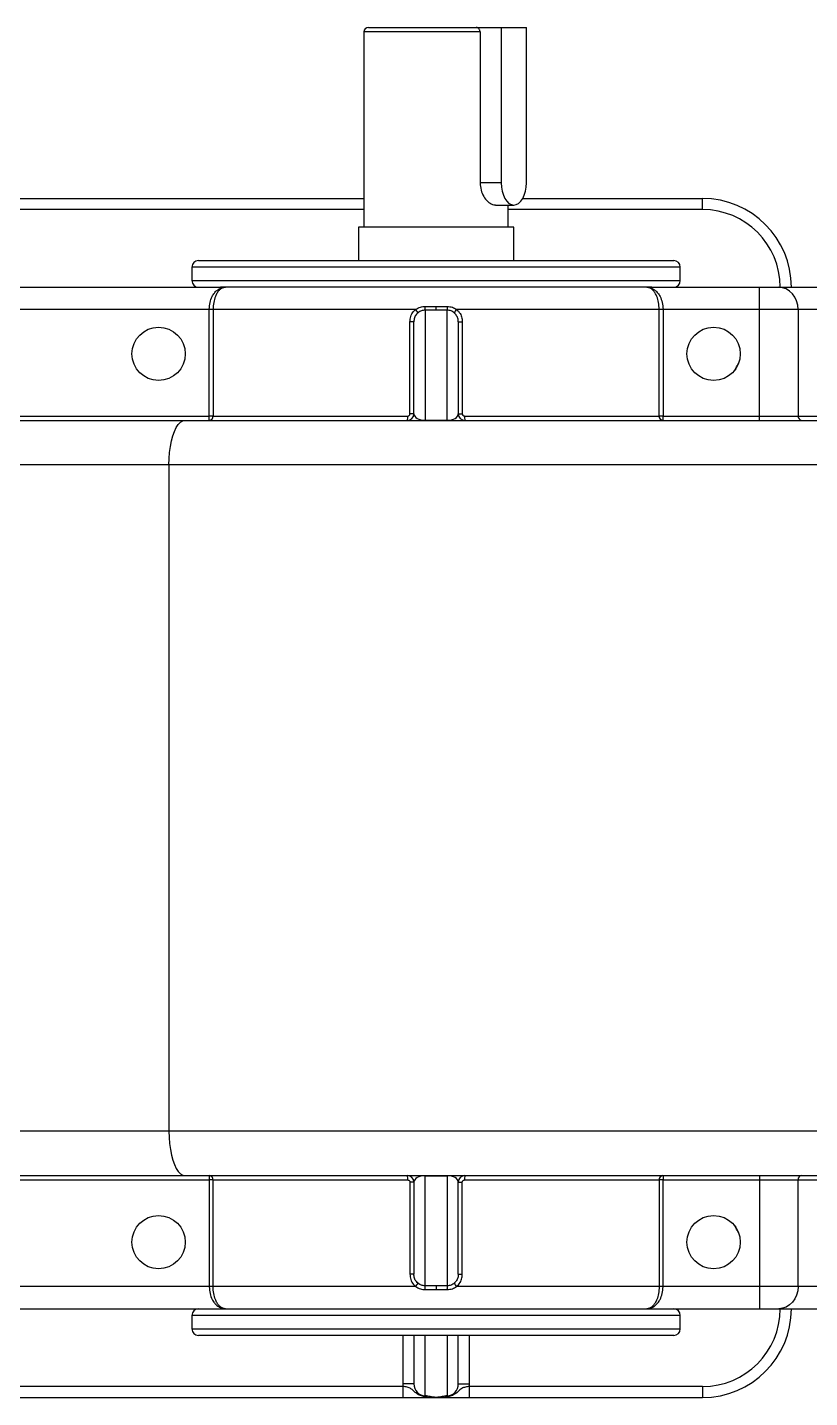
# Model space of a CAD drawing. Header units: millimetres. Extents: x 15 to 1184, y 5 to 836.
# Drawn here: x 413.8 to 484.2, y 590 to 713.4 of the extents above; entities that cross this region are included whole.
import ezdxf

# ---------------------------------------------------------------- set-up
doc = ezdxf.new("R2010")
doc.units = ezdxf.units.MM

msp = doc.modelspace()

# ---------------------------------------------------------------- linework, layer by layer
at = {"color": 7, "linetype": 'Continuous', "lineweight": 25}
for p, q in [((444.48, 713.4), (454.19, 713.4)), ((454.19, 713.4), (456.44, 713.4)), ((456.44, 713.4), (456.44, 699.4)), ((456.44, 713.4), (458.71, 713.4)), ((458.71, 699.4), (458.71, 713.4)), ((444.08, 713), (444.08, 695.4)), ((454.54, 713), (444.08, 713)), ((454.54, 713), (454.54, 699.4)), ((456.44, 699.4), (454.54, 699.4)), ((390.57, 698), (444.08, 698)), ((455.93, 697.4), (457.58, 697.4)), ((457.08, 695.4), (457.08, 697.4)), ((458.39, 698), (474.58, 698)), ((474.58, 697), (474.58, 698)), ((444.08, 697), (390.57, 697)), ((474.58, 697), (457.08, 697)), ((443.58, 695.4), (443.58, 692.4)), ((457.58, 695.4), (443.58, 695.4)), ((457.58, 692.4), (457.58, 695.4)), ((429.18, 692.4), (471.98, 692.4)), ((428.58, 691.8), (428.58, 690.6)), ((472.58, 691.8), (428.58, 691.8)), ((472.58, 690.6), (472.58, 691.8)), ((403.63, 690), (431.17, 690)), ((428.58, 690.6), (441.13, 690.6)), ((441.39, 690), (431.17, 690)), ((441.13, 690.6), (472.58, 690.6)), ((470, 690), (441.39, 690)), ((470, 690), (479.72, 690)), ((479.72, 688), (479.72, 690)), ((479.72, 690), (481.45, 690)), ((481.45, 690), (484.92, 690)), ((430.15, 688), (404.5, 688)), ((430.49, 688), (430.15, 688)), ((430.15, 678.4), (430.15, 688)), ((448.73, 688), (430.49, 688)), ((430.49, 688), (430.49, 678.4)), ((449.58, 687.93), (449.58, 678.02)), ((450.58, 687.93), (449.58, 687.93)), ((450.58, 687.93), (450.58, 688.26)), ((451.58, 687.93), (450.58, 687.93)), ((451.58, 678.02), (451.58, 687.93)), ((470.67, 688), (452.43, 688)), ((470.67, 678.4), (470.67, 688)), ((471.02, 688), (470.67, 688)), ((471.02, 688), (471.02, 678.4)), ((479.72, 688), (471.02, 688)), ((479.72, 678.4), (479.72, 688)), ((483.19, 688), (479.72, 688)), ((483.19, 688), (483.19, 678.4)), ((486.07, 688), (483.19, 688)), ((448.58, 686.89), (448.22, 686.89)), ((448.22, 678.6), (448.22, 686.89)), ((448.58, 678.6), (448.58, 686.89)), ((452.58, 686.89), (452.58, 678.6)), ((452.58, 686.89), (452.94, 686.89)), ((452.94, 686.89), (452.94, 678.6)), ((338.24, 678), (427.95, 678)), ((404.5, 678.4), (430.15, 678.4)), ((427.95, 678), (513.43, 678)), ((430.15, 678), (430.15, 678.4)), ((430.49, 678.4), (430.15, 678.4)), ((430.49, 678.4), (448.03, 678.4)), ((448.58, 678.6), (448.22, 678.6)), ((449.58, 678.02), (449.58, 678)), ((449.58, 678.02), (451.58, 678.02)), ((451.58, 678.02), (451.58, 678)), ((452.58, 678.6), (452.94, 678.6)), ((453.14, 678.4), (470.67, 678.4)), ((471.02, 678.4), (470.67, 678.4)), ((471.02, 678), (471.02, 678.4)), ((471.02, 678.4), (479.72, 678.4)), ((479.72, 678), (479.72, 678.4)), ((479.72, 678.4), (483.19, 678.4)), ((483.19, 678.4), (486.07, 678.4)), ((426.51, 674), (336.8, 674)), ((517.44, 674), (426.51, 674)), ((426.51, 674), (426.51, 614)), ((426.51, 614), (336.8, 614)), ((517.44, 614), (426.51, 614)), ((338.24, 610), (427.95, 610)), ((404.5, 609.6), (430.15, 609.6)), ((427.95, 610), (513.43, 610)), ((430.15, 610), (430.15, 609.6)), ((430.49, 609.6), (430.15, 609.6)), ((430.15, 609.6), (430.15, 600)), ((430.49, 609.6), (448.03, 609.6)), ((430.49, 600), (430.49, 609.6)), ((449.58, 609.98), (449.58, 610)), ((449.58, 609.98), (451.58, 609.98)), ((449.58, 600.07), (449.58, 609.98)), ((451.58, 609.98), (451.58, 610)), ((451.58, 609.98), (451.58, 600.07)), ((453.14, 609.6), (470.67, 609.6)), ((470.67, 609.6), (470.67, 600)), ((471.02, 609.6), (470.67, 609.6)), ((471.02, 610), (471.02, 609.6)), ((471.02, 609.6), (479.72, 609.6)), ((471.02, 600), (471.02, 609.6)), ((479.72, 610), (479.72, 609.6)), ((479.72, 609.6), (483.19, 609.6)), ((479.72, 609.6), (479.72, 600)), ((483.19, 600), (483.19, 609.6)), ((483.19, 609.6), (486.07, 609.6)), ((448.58, 609.4), (448.22, 609.4)), ((448.22, 609.4), (448.22, 601.11)), ((448.58, 609.4), (448.58, 601.11)), ((452.58, 601.11), (452.58, 609.4)), ((452.58, 609.4), (452.94, 609.4)), ((452.94, 601.11), (452.94, 609.4)), ((448.58, 601.11), (448.22, 601.11)), ((452.58, 601.11), (452.94, 601.11)), ((430.15, 600), (404.5, 600)), ((430.49, 600), (430.15, 600)), ((448.73, 600), (430.49, 600)), ((450.58, 600.07), (449.58, 600.07)), ((451.58, 600.07), (450.58, 600.07)), ((450.58, 600.07), (450.58, 599.74)), ((470.67, 600), (452.43, 600)), ((471.02, 600), (470.67, 600)), ((479.72, 600), (471.02, 600)), ((479.72, 600), (479.72, 598)), ((483.19, 600), (479.72, 600)), ((486.07, 600), (483.19, 600)), ((403.63, 598), (431.17, 598)), ((428.58, 597.4), (428.58, 596.2)), ((450.58, 597.4), (428.58, 597.4)), ((431.17, 598), (450.58, 598)), ((450.58, 598), (470, 598)), ((472.58, 597.4), (450.58, 597.4)), ((470, 598), (479.72, 598)), ((472.58, 596.2), (472.58, 597.4)), ((479.72, 598), (481.45, 598)), ((481.45, 598), (484.92, 598)), ((428.58, 596.2), (472.58, 596.2)), ((471.98, 595.6), (429.18, 595.6)), ((447.58, 595.6), (447.58, 591.24)), ((448.58, 595.6), (448.58, 591.24)), ((449.58, 590.17), (449.58, 595.6)), ((451.58, 595.6), (451.58, 590.17)), ((452.58, 591.24), (452.58, 595.6)), ((453.58, 591.24), (453.58, 595.6)), ((448.58, 591.24), (447.58, 591.24)), ((452.58, 591.24), (453.58, 591.24)), ((447.59, 591), (390.57, 591)), ((390.57, 590), (447.59, 590)), ((447.59, 591), (447.59, 590)), ((453.57, 591), (453.57, 590)), ((474.58, 591), (453.57, 591)), ((453.57, 590), (474.58, 590)), ((474.58, 591), (474.58, 590))]:
    msp.add_line(p, q, dxfattribs=at)
at = {"color": 7, "linetype": 'Continuous', "lineweight": 25, "flags": 128}
for points in [[(456.44, 699.4), (456.47, 699.01), (456.53, 698.64), (456.64, 698.29), (456.78, 697.99), (456.95, 697.74), (457.14, 697.55), (457.36, 697.44), (457.58, 697.4), (457.8, 697.44), (458.01, 697.55), (458.21, 697.74), (458.38, 697.99), (458.52, 698.29), (458.63, 698.64), (458.69, 699.01), (458.71, 699.4)], [(483.19, 688), (483.15, 688.39), (483.05, 688.77), (482.89, 689.11), (482.68, 689.41), (482.42, 689.66), (482.12, 689.85), (481.79, 689.96), (481.45, 690)], [(426.51, 674), (426.53, 674.57), (426.57, 675.13), (426.64, 675.66), (426.74, 676.16), (426.86, 676.62), (427.01, 677.02), (427.17, 677.37), (427.35, 677.64), (427.54, 677.84), (427.75, 677.96), (427.95, 678)], [(426.51, 614), (426.53, 613.43), (426.57, 612.87), (426.64, 612.34), (426.74, 611.84), (426.86, 611.38), (427.01, 610.98), (427.17, 610.64), (427.35, 610.36), (427.54, 610.16), (427.75, 610.04), (427.95, 610)], [(483.19, 600), (483.15, 599.61), (483.05, 599.24), (482.89, 598.89), (482.68, 598.59), (482.42, 598.34), (482.12, 598.15), (481.79, 598.04), (481.45, 598)]]:
    msp.add_lwpolyline(points, dxfattribs=at)
at = {"color": 7, "linetype": 'Continuous', "lineweight": 25}
for centre in [(425.58, 684), (475.58, 684), (425.58, 604), (475.58, 604)]:
    msp.add_circle(centre, 2.4, dxfattribs=at)
for centre, radius, start, end in [((444.48, 713), 0.4, 90, 180), ((474.58, 690), 8, 0, 90), ((474.58, 690), 7, 0, 90), ((429.18, 691.8), 0.6, 90, 180), ((471.98, 691.8), 0.6, 0, 90), ((429.18, 690.6), 0.6, 180, 270), ((471.98, 690.6), 0.6, 270, 0), ((447, 686.49), 2.3, 31.8087, 41.0982), ((446.34, 688.26), 3.26, 354.1489, 0.0259), ((454.82, 688.26), 3.26, 179.9741, 185.8511), ((454.16, 686.49), 2.3, 138.9018, 148.1913), ((474.58, 684.5), 3.5, 324.9214, 341.9485), ((430.12, 678.38), 0.377, 274.1313, 3.6071), ((447.98, 678.6), 0.6, 270, 0), ((447.09, 678.3), 0.939, 341.2791, 6.0406), ((453.18, 678.6), 0.6, 180, 270), ((454.07, 678.3), 0.939, 173.9594, 198.7209), ((471.04, 678.38), 0.377, 176.3929, 265.8687), ((483.56, 678.38), 0.376, 176.1887, 265.5981), ((430.12, 609.62), 0.377, 356.3929, 85.8687), ((447.98, 609.4), 0.6, 0, 90), ((447.09, 609.7), 0.939, 353.9594, 18.7209), ((453.18, 609.4), 0.6, 90, 180), ((454.07, 609.7), 0.939, 161.2791, 186.0406), ((471.04, 609.62), 0.377, 94.1313, 183.6071), ((483.56, 609.63), 0.376, 94.4019, 183.8113), ((474.58, 603.5), 3.5, 18.0515, 35.0786), ((447, 601.51), 2.3, 318.9018, 328.1913), ((446.34, 599.74), 3.26, 359.9741, 5.8511), ((454.82, 599.74), 3.26, 174.1489, 180.0259), ((454.16, 601.51), 2.3, 211.8087, 221.0982), ((429.18, 597.4), 0.6, 90, 180), ((471.98, 597.4), 0.6, 0, 90), ((474.58, 598), 7, 270, 0), ((474.58, 598), 8, 270, 0), ((429.18, 596.2), 0.6, 180, 270), ((471.98, 596.2), 0.6, 270, 0), ((449.59, 590.27), 0.274, 274.711, 326.6867), ((451.57, 590.27), 0.274, 213.3133, 265.289)]:
    msp.add_arc(centre, radius, start, end, dxfattribs=at)
for centre, major_axis, ratio, start_param, end_param in [((449.58, 678.6), (1, 0), 0.579555, 3.141593, 4.712389), ((451.58, 678.6), (1, 0), 0.579555, 4.712389, 6.283185), ((449.58, 609.4), (1, 0), 0.579555, 1.570796, 3.141593), ((451.58, 609.4), (1, 0), 0.579555, 0, 1.570796), ((449.58, 591.24), (0, -2.05), 0.977414, 4.712389, 4.829617), ((449.58, 591.24), (0, 1.07), 0.935628, 1.570796, 3.141593), ((451.58, 591.24), (0, 1.07), 0.935628, 3.141593, 4.712389), ((451.58, 591.24), (0, 2.05), 0.977414, 4.595161, 4.712389)]:
    msp.add_ellipse(centre, major_axis=major_axis, ratio=ratio, start_param=start_param, end_param=end_param, dxfattribs=at)
for points, knots in [([(454.54, 713), (454.54, 713.03), (454.53, 713.1), (454.5, 713.2), (454.43, 713.3), (454.33, 713.38), (454.25, 713.4), (454.2, 713.4), (454.19, 713.4)], [0, 0, 0, 0, 0.121373, 0.320249, 0.522467, 0.732832, 0.953752, 1, 1, 1, 1]), ([(454.54, 699.4), (454.56, 699.18), (454.59, 698.74), (454.86, 698.16), (455.22, 697.7), (455.61, 697.43), (455.84, 697.43), (455.93, 697.42)], [0, 0, 0, 0, 0.207738, 0.41523, 0.629004, 0.847356, 1, 1, 1, 1]), ([(430.15, 688), (430.15, 688.01), (430.15, 688.22), (430.2, 688.64), (430.35, 689.07), (430.53, 689.38), (430.71, 689.62), (430.98, 689.83), (431.28, 689.97), (431.5, 690), (431.61, 690), (431.61, 690)], [0, 0, 0, 0, 0.004303, 0.181346, 0.36011, 0.422463, 0.557042, 0.691816, 0.845207, 0.998707, 1, 1, 1, 1]), ([(431.61, 690), (431.61, 690), (431.52, 690), (431.36, 689.97), (431.13, 689.83), (430.93, 689.62), (430.79, 689.38), (430.65, 689.07), (430.53, 688.64), (430.49, 688.22), (430.49, 688.01), (430.49, 688)], [0, 0, 0, 0, 0.001295, 0.152311, 0.308251, 0.440373, 0.577327, 0.639635, 0.818417, 0.99569, 1, 1, 1, 1]), ([(470.67, 688), (470.67, 688.01), (470.67, 688.22), (470.63, 688.64), (470.51, 689.07), (470.37, 689.38), (470.23, 689.61), (470.03, 689.83), (469.81, 689.97), (469.64, 690), (469.55, 690), (469.55, 690)], [0, 0, 0, 0, 0.00431, 0.181582, 0.360363, 0.42267, 0.554585, 0.691748, 0.842643, 0.998705, 1, 1, 1, 1]), ([(469.55, 690), (469.56, 690), (469.66, 690), (469.88, 689.97), (470.18, 689.83), (470.45, 689.62), (470.63, 689.38), (470.81, 689.07), (470.97, 688.64), (471.02, 688.22), (471.02, 688.01), (471.02, 688)], [0, 0, 0, 0, 0.001293, 0.154793, 0.308184, 0.442958, 0.577537, 0.63989, 0.818654, 0.995697, 1, 1, 1, 1]), ([(448.22, 686.89), (448.24, 687.05), (448.27, 687.38), (448.48, 687.76), (448.66, 687.94), (448.73, 688)], [0, 0, 0, 0, 0.389875, 0.778768, 1, 1, 1, 1]), ([(448.95, 687.7), (448.9, 687.66), (448.76, 687.53), (448.61, 687.25), (448.59, 687.01), (448.58, 686.89)], [0, 0, 0, 0, 0.219959, 0.608026, 1, 1, 1, 1]), ([(448.73, 688), (448.87, 688.08), (449.14, 688.24), (449.45, 688.26), (449.6, 688.27)], [0, 0, 0, 0, 0.5174351, 1, 1, 1, 1]), ([(449.58, 687.93), (449.47, 687.92), (449.24, 687.91), (449.05, 687.77), (448.95, 687.7)], [0, 0, 0, 0, 0.4737498, 1, 1, 1, 1]), ([(449.6, 688.27), (449.86, 688.26), (450.19, 688.26), (450.52, 688.26), (450.58, 688.26)], [0, 0, 0, 0, 0.813699, 1, 1, 1, 1]), ([(450.58, 688.26), (450.85, 688.26), (451.18, 688.26), (451.5, 688.27), (451.56, 688.27)], [0, 0, 0, 0, 0.813699, 1, 1, 1, 1]), ([(451.56, 688.27), (451.73, 688.25), (452.04, 688.23), (452.31, 688.08), (452.43, 688)], [0, 0, 0, 0, 0.522636, 1, 1, 1, 1]), ([(452.21, 687.7), (452.12, 687.77), (451.93, 687.9), (451.7, 687.92), (451.58, 687.93)], [0, 0, 0, 0, 0.4865001, 1, 1, 1, 1]), ([(452.58, 686.89), (452.58, 686.97), (452.56, 687.16), (452.45, 687.45), (452.29, 687.62), (452.21, 687.7)], [0, 0, 0, 0, 0.252318, 0.627972, 1, 1, 1, 1]), ([(452.43, 688), (452.54, 687.89), (452.76, 687.66), (452.92, 687.26), (452.93, 687), (452.94, 686.89)], [0, 0, 0, 0, 0.37392, 0.7494, 1, 1, 1, 1]), ([(448.03, 678.4), (448.04, 678.4), (448.08, 678.4), (448.13, 678.43), (448.18, 678.47), (448.22, 678.53), (448.22, 678.58), (448.22, 678.6)], [0, 0, 0, 0, 0.143965, 0.357417, 0.570887, 0.785058, 1, 1, 1, 1]), ([(452.94, 678.6), (452.94, 678.59), (452.94, 678.55), (452.97, 678.49), (453.01, 678.44), (453.07, 678.41), (453.11, 678.4), (453.14, 678.4)], [0, 0, 0, 0, 0.1385406, 0.354299, 0.5701512, 0.7854762, 1, 1, 1, 1]), ([(448.03, 609.6), (448.04, 609.6), (448.08, 609.6), (448.13, 609.57), (448.18, 609.53), (448.22, 609.47), (448.22, 609.42), (448.22, 609.4)], [0, 0, 0, 0, 0.143965, 0.357417, 0.570887, 0.785058, 1, 1, 1, 1]), ([(452.94, 609.4), (452.94, 609.41), (452.94, 609.45), (452.97, 609.51), (453.01, 609.56), (453.07, 609.59), (453.11, 609.6), (453.14, 609.6)], [0, 0, 0, 0, 0.138541, 0.354299, 0.570151, 0.785476, 1, 1, 1, 1]), ([(448.22, 601.11), (448.24, 600.95), (448.27, 600.62), (448.48, 600.24), (448.66, 600.06), (448.73, 600)], [0, 0, 0, 0, 0.389875, 0.778768, 1, 1, 1, 1]), ([(448.95, 600.3), (448.9, 600.35), (448.76, 600.47), (448.61, 600.75), (448.59, 600.99), (448.58, 601.11)], [0, 0, 0, 0, 0.219959, 0.608026, 1, 1, 1, 1]), ([(452.58, 601.11), (452.58, 601.03), (452.56, 600.84), (452.45, 600.55), (452.29, 600.38), (452.21, 600.3)], [0, 0, 0, 0, 0.252318, 0.627972, 1, 1, 1, 1]), ([(452.43, 600), (452.54, 600.11), (452.76, 600.34), (452.92, 600.74), (452.93, 601.01), (452.94, 601.11)], [0, 0, 0, 0, 0.37392, 0.7494, 1, 1, 1, 1]), ([(430.15, 600), (430.15, 600), (430.15, 599.78), (430.2, 599.36), (430.35, 598.94), (430.53, 598.62), (430.71, 598.39), (430.98, 598.17), (431.28, 598.03), (431.5, 598), (431.61, 598), (431.61, 598)], [0, 0, 0, 0, 0.004303, 0.181346, 0.36011, 0.422463, 0.557042, 0.691816, 0.845207, 0.998707, 1, 1, 1, 1]), ([(431.61, 598), (431.61, 598), (431.52, 598), (431.36, 598.03), (431.13, 598.17), (430.93, 598.38), (430.79, 598.62), (430.65, 598.94), (430.53, 599.36), (430.49, 599.78), (430.49, 600), (430.49, 600)], [0, 0, 0, 0, 0.001295, 0.152311, 0.308251, 0.440373, 0.577327, 0.639635, 0.818417, 0.99569, 1, 1, 1, 1]), ([(448.73, 600), (448.87, 599.92), (449.14, 599.76), (449.45, 599.74), (449.6, 599.74)], [0, 0, 0, 0, 0.517435, 1, 1, 1, 1]), ([(449.58, 600.07), (449.47, 600.08), (449.24, 600.1), (449.05, 600.23), (448.95, 600.3)], [0, 0, 0, 0, 0.4737498, 1, 1, 1, 1]), ([(449.6, 599.74), (449.86, 599.74), (450.19, 599.74), (450.52, 599.74), (450.58, 599.74)], [0, 0, 0, 0, 0.813699, 1, 1, 1, 1]), ([(450.58, 599.74), (450.85, 599.74), (451.18, 599.74), (451.5, 599.74), (451.56, 599.74)], [0, 0, 0, 0, 0.813699, 1, 1, 1, 1]), ([(451.56, 599.74), (451.73, 599.75), (452.04, 599.77), (452.31, 599.93), (452.43, 600)], [0, 0, 0, 0, 0.522636, 1, 1, 1, 1]), ([(452.21, 600.3), (452.12, 600.23), (451.93, 600.1), (451.7, 600.08), (451.58, 600.07)], [0, 0, 0, 0, 0.4865, 1, 1, 1, 1]), ([(470.67, 600), (470.67, 600), (470.67, 599.78), (470.63, 599.36), (470.51, 598.94), (470.37, 598.62), (470.23, 598.39), (470.03, 598.17), (469.81, 598.03), (469.64, 598), (469.55, 598), (469.55, 598)], [0, 0, 0, 0, 0.00431, 0.181582, 0.360363, 0.42267, 0.554585, 0.691748, 0.842643, 0.998705, 1, 1, 1, 1]), ([(469.55, 598), (469.56, 598), (469.66, 598), (469.88, 598.03), (470.18, 598.17), (470.45, 598.39), (470.63, 598.62), (470.81, 598.94), (470.97, 599.36), (471.02, 599.78), (471.02, 600), (471.02, 600)], [0, 0, 0, 0, 0.001293, 0.154793, 0.308184, 0.442958, 0.577537, 0.63989, 0.818654, 0.995697, 1, 1, 1, 1]), ([(449.82, 590.12), (449.7, 590.11), (449.44, 590.08), (449.07, 590.2), (448.77, 590.4), (448.53, 590.63), (448.3, 590.83), (447.99, 590.95), (447.72, 590.98), (447.59, 591)], [0, 0, 0, 0, 0.146715, 0.293336, 0.44515, 0.568374, 0.694486, 0.847935, 1, 1, 1, 1]), ([(447.59, 590), (447.83, 590), (448.29, 590), (448.8, 590), (449.12, 590), (449.3, 590), (449.42, 590), (449.5, 590), (449.55, 590), (449.58, 590), (449.6, 590), (449.61, 590), (449.62, 590)], [0, 0, 0, 0, 0.287367, 0.574421, 0.71929, 0.819221, 0.919075, 0.959084, 0.972922, 0.983622, 0.994368, 1, 1, 1, 1]), ([(449.82, 590.12), (449.74, 590.14), (449.66, 590.15), (449.58, 590.17), (449.58, 590.17)], [0, 0, 0, 0, 0.9914693, 1, 1, 1, 1]), ([(449.62, 590), (449.82, 590), (450.13, 590), (450.46, 590), (450.58, 590)], [0, 0, 0, 0, 0.6426783, 1, 1, 1, 1]), ([(450.58, 590.02), (450.39, 590.04), (450.12, 590.07), (449.89, 590.11), (449.82, 590.12)], [0, 0, 0, 0, 0.688236, 1, 1, 1, 1]), ([(451.34, 590.12), (451.27, 590.11), (451.04, 590.07), (450.77, 590.04), (450.58, 590.02)], [0, 0, 0, 0, 0.311764, 1, 1, 1, 1]), ([(450.58, 590.02), (450.58, 590.01), (450.58, 590), (450.58, 590), (450.58, 590)], [0, 0, 0, 0, 0.880951, 1, 1, 1, 1]), ([(450.58, 590), (450.62, 590), (450.8, 590), (451.13, 590), (451.41, 590), (451.55, 590)], [0, 0, 0, 0, 0.114941, 0.548924, 1, 1, 1, 1]), ([(453.57, 591), (453.45, 590.98), (453.21, 590.95), (452.84, 590.83), (452.55, 590.53), (452.18, 590.23), (451.75, 590.08), (451.48, 590.11), (451.34, 590.12)], [0, 0, 0, 0, 0.141061, 0.281755, 0.49086, 0.683577, 0.836635, 1, 1, 1, 1]), ([(451.58, 590.17), (451.58, 590.17), (451.5, 590.15), (451.42, 590.14), (451.34, 590.12)], [0, 0, 0, 0, 0.008531, 1, 1, 1, 1]), ([(451.55, 590), (451.55, 590), (451.56, 590), (451.58, 590), (451.61, 590), (451.66, 590), (451.74, 590), (451.86, 590), (452.04, 590), (452.36, 590), (452.87, 590), (453.33, 590), (453.57, 590)], [0, 0, 0, 0, 0.005632, 0.016378, 0.027078, 0.040916, 0.080925, 0.180779, 0.28071, 0.425579, 0.712633, 1, 1, 1, 1])]:
    msp.add_open_spline(points, degree=3, knots=knots, dxfattribs=at)

doc.saveas('drawing.dxf')
